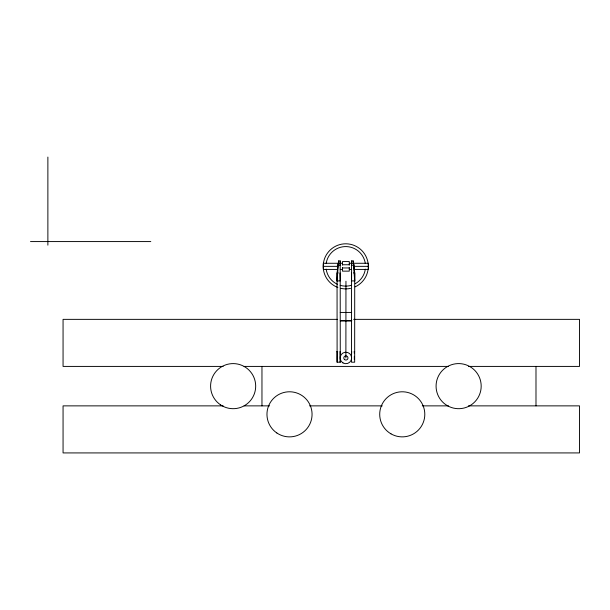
<?xml version="1.0" encoding="UTF-8"?>
<svg xmlns="http://www.w3.org/2000/svg" width="610" height="610" viewBox="0 0 610 610"><rect width="100%" height="100%" fill="white"/><g stroke="black" fill="none" stroke-linecap="round" stroke-linejoin="round"><path stroke-width="0.91" d="M340.006 272.944L340.205 280.913L337.048 280.913L337.048 272.944L337.894 266.463M345.885 357.956L345.954 281.21M353.876 266.463L354.723 272.944L354.662 362.195L351.505 362.195L351.573 260.912L353.152 260.912L353.64 264.618M351.573 264.618L351.573 260.912M351.673 320.799L340.235 320.799L351.673 320.807L351.673 320.273M351.566 272.944L351.566 280.913L354.723 280.913L354.723 272.944L353.541 272.944M354.723 280.913L353.152 260.912M351.497 355.988L351.703 351.452M337.048 280.913L338.619 260.912L340.197 260.912L340.197 264.618M338.131 264.618L338.619 260.912M354.128 352.961L354.662 351.452L354.067 351.452M30.5 241.575L150.792 241.575M342.126 263.276L323.338 263.276L323.338 269.422L337.429 269.422M349.644 263.276L368.432 263.276L368.432 269.422L354.341 269.422M342.5 264.748L349.271 264.748M338.619 265.258L340.197 265.258L340.266 362.195L337.109 362.195L337.048 272.944L338.23 272.944M351.573 265.258L353.152 265.258M323.338 266.349L337.429 266.349M354.341 266.349L368.432 266.349M342.5 267.95L349.271 267.95M340.25 269.422L342.126 269.422M349.644 269.422L351.52 269.422M340.235 312.434L351.673 312.434M337.483 319.358L63.059 319.358L63.059 366.412L223.138 366.412M353.678 319.358L579.5 319.358L579.5 366.412L468.442 366.412M337.109 362.195L337.109 351.452L337.704 351.452M340.067 351.452L340.266 362.195L340.075 361.844M244.099 366.412L448.457 366.412M223.138 405.871L63.059 405.871L63.059 452.925L579.5 452.925L579.5 405.871L468.442 405.871M244.099 405.871L269.574 405.871M309.537 405.871L382.264 405.871M422.28 405.871L448.457 405.871M337.109 351.452L337.643 352.961M535.992 366.412L535.992 405.871M354.341 264.717L354.341 267.981M354.341 356.324L354.341 359.587M349.271 265.114L349.271 261.56L342.5 261.56L342.5 265.114M349.271 267.493L349.271 271.137L342.5 271.137L342.5 267.493M340.197 260.912L340.197 265.258M337.429 264.717L337.429 267.981M337.429 356.324L337.429 359.587M261.964 366.412L261.964 405.871M47.877 157.075L47.877 245.136M337.864 287.478A22.547 22.547 0 0 1 327.379 253.272A22.547 22.547 0 0 1 363.133 251.991A22.547 22.547 0 0 1 355.111 286.86M350.536 288.385A22.547 22.547 0 0 1 340.952 288.385M365.321 269.162A19.779 19.779 0 0 1 355.226 283.711M351.314 285.327A19.779 19.779 0 0 1 340.174 285.327M337.528 284.344A19.779 19.779 0 0 1 326.167 269.162M326.167 263.535A19.779 19.779 0 0 1 365.321 263.535M343.011 362.935A5.749 5.749 0 0 0 351.635 357.956A5.749 5.749 0 0 0 343.011 352.976A5.749 5.749 0 0 0 343.011 362.935M344.68 359.664A2.089 2.089 0 0 0 347.967 358.146A2.089 2.089 0 0 0 345.008 356.057A2.089 2.089 0 0 0 344.68 359.664M220.5 404.819A22.547 22.547 0 0 0 255.628 387.754A22.547 22.547 0 0 0 223.29 365.863A22.547 22.547 0 0 0 220.5 404.819M276.871 433.001A22.547 22.547 0 0 0 312.007 415.936A22.547 22.547 0 0 0 279.662 394.045A22.547 22.547 0 0 0 276.871 433.001M390.987 433.855A22.547 22.547 0 0 0 424.804 414.327A22.547 22.547 0 0 0 390.987 394.8A22.547 22.547 0 0 0 390.987 433.855M447.359 405.673A22.547 22.547 0 0 0 481.183 386.145A22.547 22.547 0 0 0 447.359 366.61A22.547 22.547 0 0 0 447.359 405.673"/></g></svg>
